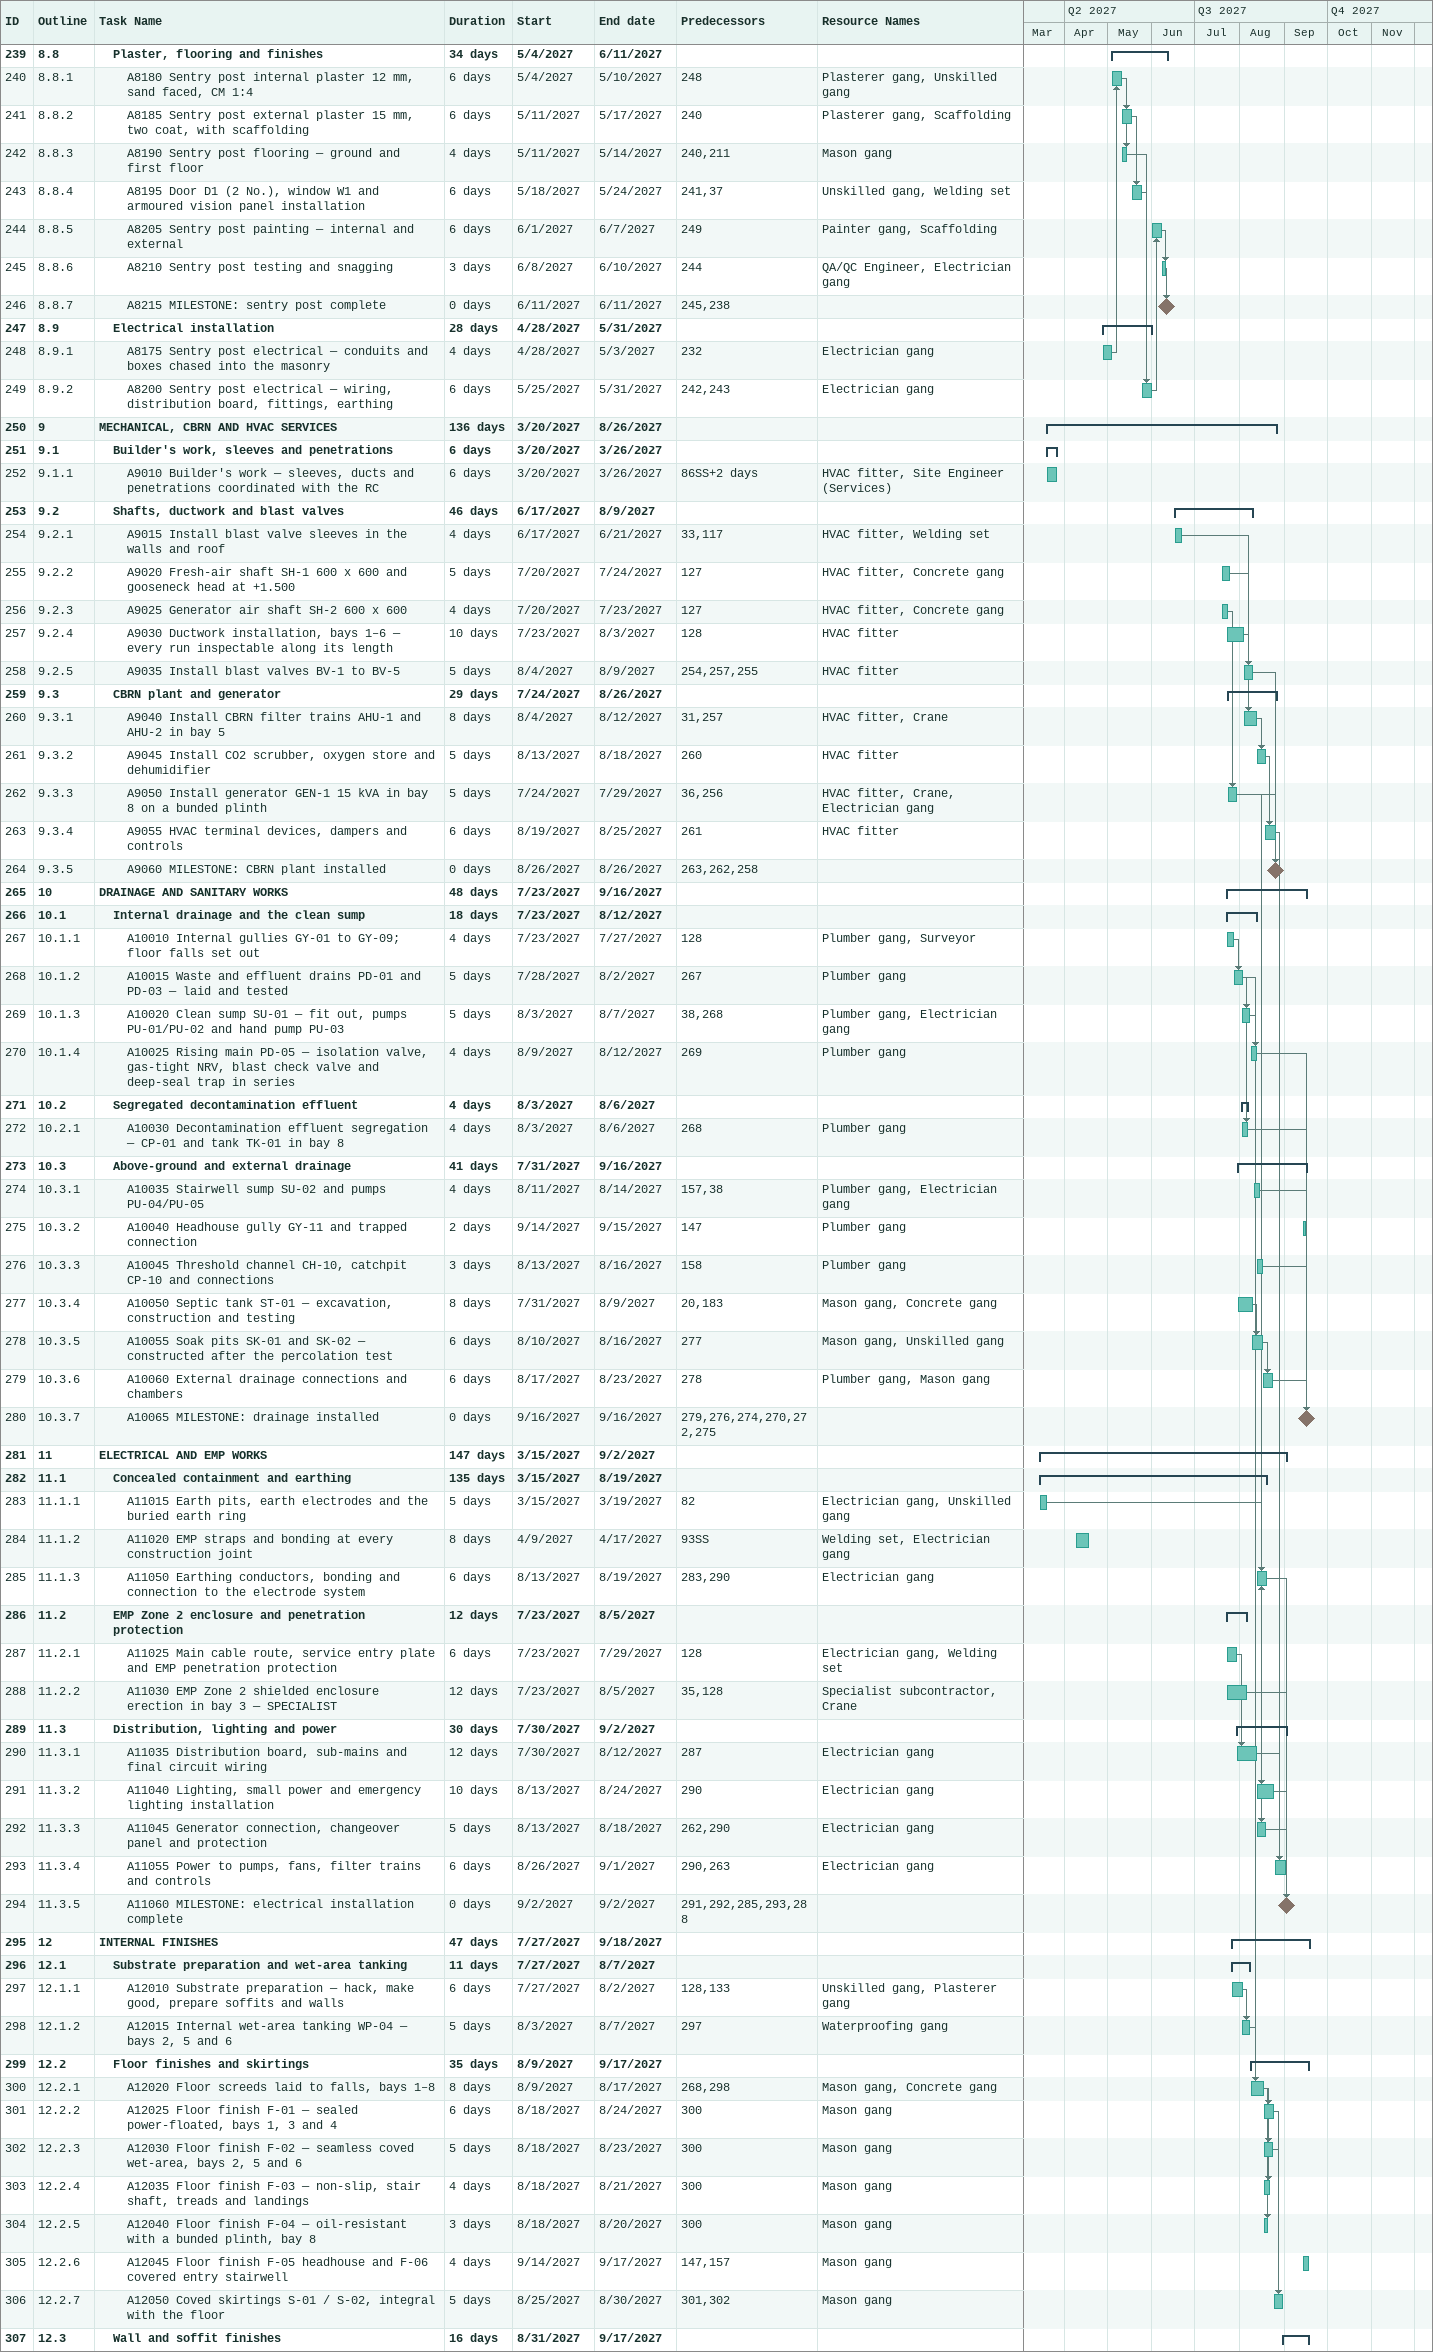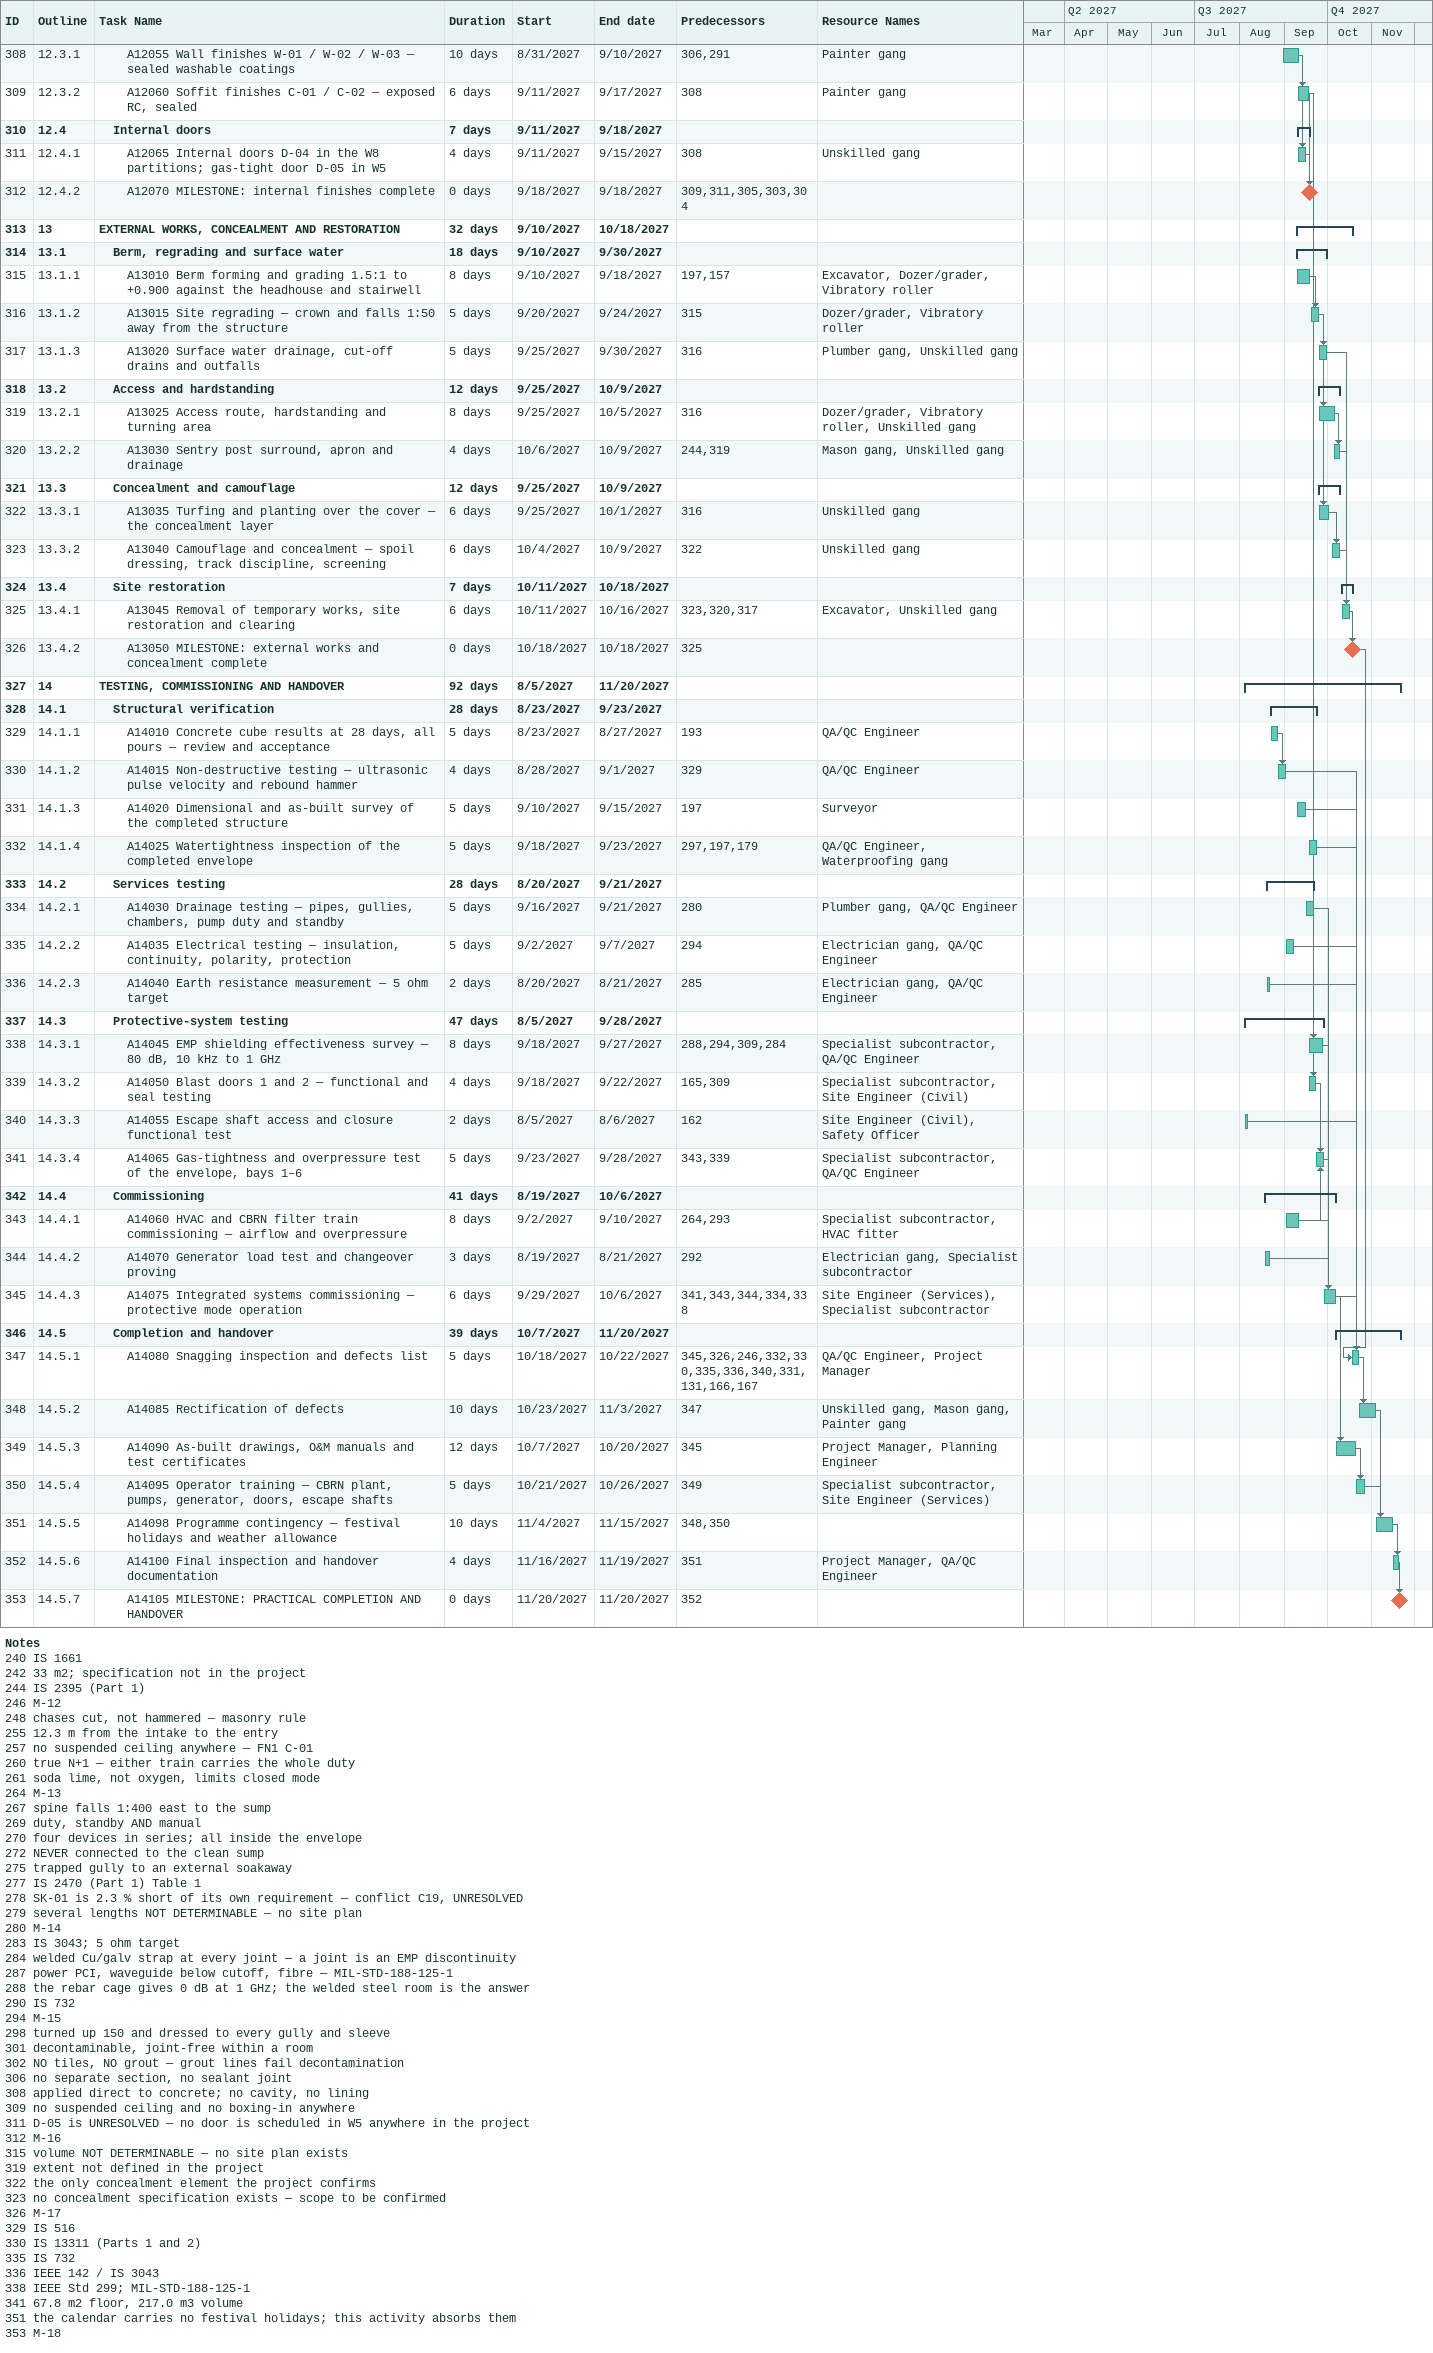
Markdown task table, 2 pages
| ID | WBS | Task | Duration | Start | Finish | Predecessors | Resources |
|---|---|---|---|---|---|---|---|
| 239 | 8.8 | **Plaster, flooring and finishes** | 34d | 2027-05-04 | 2027-06-11 |  |  |
| 240 | 8.8.1 | A8180 Sentry post internal plaster 12 mm, sand faced, CM 1:4 | 6d | 2027-05-04 | 2027-05-10 | 248 | Plasterer gang, Unskilled gang |
| 241 | 8.8.2 | A8185 Sentry post external plaster 15 mm, two coat, with scaffolding | 6d | 2027-05-11 | 2027-05-17 | 240 | Plasterer gang, Scaffolding |
| 242 | 8.8.3 | A8190 Sentry post flooring — ground and first floor | 4d | 2027-05-11 | 2027-05-14 | 240, 211 | Mason gang |
| 243 | 8.8.4 | A8195 Door D1 (2 No.), window W1 and armoured vision panel installation | 6d | 2027-05-18 | 2027-05-24 | 241, 37 | Unskilled gang, Welding set |
| 244 | 8.8.5 | A8205 Sentry post painting — internal and external | 6d | 2027-06-01 | 2027-06-07 | 249 | Painter gang, Scaffolding |
| 245 | 8.8.6 | A8210 Sentry post testing and snagging | 3d | 2027-06-08 | 2027-06-10 | 244 | QA/QC Engineer, Electrician gang |
| 246 | 8.8.7 | A8215 MILESTONE: sentry post complete | 0d | 2027-06-11 | 2027-06-11 | 245, 238 |  |
| 247 | 8.9 | **Electrical installation** | 28d | 2027-04-28 | 2027-05-31 |  |  |
| 248 | 8.9.1 | A8175 Sentry post electrical — conduits and boxes chased into the masonry | 4d | 2027-04-28 | 2027-05-03 | 232 | Electrician gang |
| 249 | 8.9.2 | A8200 Sentry post electrical — wiring, distribution board, fittings, earthing | 6d | 2027-05-25 | 2027-05-31 | 242, 243 | Electrician gang |
| 250 | 9 | **MECHANICAL, CBRN AND HVAC SERVICES** | 136d | 2027-03-20 | 2027-08-26 |  |  |
| 251 | 9.1 | **Builder's work, sleeves and penetrations** | 6d | 2027-03-20 | 2027-03-26 |  |  |
| 252 | 9.1.1 | A9010 Builder's work — sleeves, ducts and penetrations coordinated with the RC | 6d | 2027-03-20 | 2027-03-26 | 86SS+2d | HVAC fitter, Site Engineer (Services) |
| 253 | 9.2 | **Shafts, ductwork and blast valves** | 46d | 2027-06-17 | 2027-08-09 |  |  |
| 254 | 9.2.1 | A9015 Install blast valve sleeves in the walls and roof | 4d | 2027-06-17 | 2027-06-21 | 33, 117 | HVAC fitter, Welding set |
| 255 | 9.2.2 | A9020 Fresh-air shaft SH-1 600 x 600 and gooseneck head at +1.500 | 5d | 2027-07-20 | 2027-07-24 | 127 | HVAC fitter, Concrete gang |
| 256 | 9.2.3 | A9025 Generator air shaft SH-2 600 x 600 | 4d | 2027-07-20 | 2027-07-23 | 127 | HVAC fitter, Concrete gang |
| 257 | 9.2.4 | A9030 Ductwork installation, bays 1–6 — every run inspectable along its length | 10d | 2027-07-23 | 2027-08-03 | 128 | HVAC fitter |
| 258 | 9.2.5 | A9035 Install blast valves BV-1 to BV-5 | 5d | 2027-08-04 | 2027-08-09 | 254, 257, 255 | HVAC fitter |
| 259 | 9.3 | **CBRN plant and generator** | 29d | 2027-07-24 | 2027-08-26 |  |  |
| 260 | 9.3.1 | A9040 Install CBRN filter trains AHU-1 and AHU-2 in bay 5 | 8d | 2027-08-04 | 2027-08-12 | 31, 257 | HVAC fitter, Crane |
| 261 | 9.3.2 | A9045 Install CO2 scrubber, oxygen store and dehumidifier | 5d | 2027-08-13 | 2027-08-18 | 260 | HVAC fitter |
| 262 | 9.3.3 | A9050 Install generator GEN-1 15 kVA in bay 8 on a bunded plinth | 5d | 2027-07-24 | 2027-07-29 | 36, 256 | HVAC fitter, Crane, Electrician gang |
| 263 | 9.3.4 | A9055 HVAC terminal devices, dampers and controls | 6d | 2027-08-19 | 2027-08-25 | 261 | HVAC fitter |
| 264 | 9.3.5 | A9060 MILESTONE: CBRN plant installed | 0d | 2027-08-26 | 2027-08-26 | 263, 262, 258 |  |
| 265 | 10 | **DRAINAGE AND SANITARY WORKS** | 48d | 2027-07-23 | 2027-09-16 |  |  |
| 266 | 10.1 | **Internal drainage and the clean sump** | 18d | 2027-07-23 | 2027-08-12 |  |  |
| 267 | 10.1.1 | A10010 Internal gullies GY-01 to GY-09; floor falls set out | 4d | 2027-07-23 | 2027-07-27 | 128 | Plumber gang, Surveyor |
| 268 | 10.1.2 | A10015 Waste and effluent drains PD-01 and PD-03 — laid and tested | 5d | 2027-07-28 | 2027-08-02 | 267 | Plumber gang |
| 269 | 10.1.3 | A10020 Clean sump SU-01 — fit out, pumps PU-01/PU-02 and hand pump PU-03 | 5d | 2027-08-03 | 2027-08-07 | 38, 268 | Plumber gang, Electrician gang |
| 270 | 10.1.4 | A10025 Rising main PD-05 — isolation valve, gas-tight NRV, blast check valve and deep-seal trap in series | 4d | 2027-08-09 | 2027-08-12 | 269 | Plumber gang |
| 271 | 10.2 | **Segregated decontamination effluent** | 4d | 2027-08-03 | 2027-08-06 |  |  |
| 272 | 10.2.1 | A10030 Decontamination effluent segregation — CP-01 and tank TK-01 in bay 8 | 4d | 2027-08-03 | 2027-08-06 | 268 | Plumber gang |
| 273 | 10.3 | **Above-ground and external drainage** | 41d | 2027-07-31 | 2027-09-16 |  |  |
| 274 | 10.3.1 | A10035 Stairwell sump SU-02 and pumps PU-04/PU-05 | 4d | 2027-08-11 | 2027-08-14 | 157, 38 | Plumber gang, Electrician gang |
| 275 | 10.3.2 | A10040 Headhouse gully GY-11 and trapped connection | 2d | 2027-09-14 | 2027-09-15 | 147 | Plumber gang |
| 276 | 10.3.3 | A10045 Threshold channel CH-10, catchpit CP-10 and connections | 3d | 2027-08-13 | 2027-08-16 | 158 | Plumber gang |
| 277 | 10.3.4 | A10050 Septic tank ST-01 — excavation, construction and testing | 8d | 2027-07-31 | 2027-08-09 | 20, 183 | Mason gang, Concrete gang |
| 278 | 10.3.5 | A10055 Soak pits SK-01 and SK-02 — constructed after the percolation test | 6d | 2027-08-10 | 2027-08-16 | 277 | Mason gang, Unskilled gang |
| 279 | 10.3.6 | A10060 External drainage connections and chambers | 6d | 2027-08-17 | 2027-08-23 | 278 | Plumber gang, Mason gang |
| 280 | 10.3.7 | A10065 MILESTONE: drainage installed | 0d | 2027-09-16 | 2027-09-16 | 279, 276, 274, 270, 272, 275 |  |
| 281 | 11 | **ELECTRICAL AND EMP WORKS** | 147d | 2027-03-15 | 2027-09-02 |  |  |
| 282 | 11.1 | **Concealed containment and earthing** | 135d | 2027-03-15 | 2027-08-19 |  |  |
| 283 | 11.1.1 | A11015 Earth pits, earth electrodes and the buried earth ring | 5d | 2027-03-15 | 2027-03-19 | 82 | Electrician gang, Unskilled gang |
| 284 | 11.1.2 | A11020 EMP straps and bonding at every construction joint | 8d | 2027-04-09 | 2027-04-17 | 93SS | Welding set, Electrician gang |
| 285 | 11.1.3 | A11050 Earthing conductors, bonding and connection to the electrode system | 6d | 2027-08-13 | 2027-08-19 | 283, 290 | Electrician gang |
| 286 | 11.2 | **EMP Zone 2 enclosure and penetration protection** | 12d | 2027-07-23 | 2027-08-05 |  |  |
| 287 | 11.2.1 | A11025 Main cable route, service entry plate and EMP penetration protection | 6d | 2027-07-23 | 2027-07-29 | 128 | Electrician gang, Welding set |
| 288 | 11.2.2 | A11030 EMP Zone 2 shielded enclosure erection in bay 3 — SPECIALIST | 12d | 2027-07-23 | 2027-08-05 | 35, 128 | Specialist subcontractor, Crane |
| 289 | 11.3 | **Distribution, lighting and power** | 30d | 2027-07-30 | 2027-09-02 |  |  |
| 290 | 11.3.1 | A11035 Distribution board, sub-mains and final circuit wiring | 12d | 2027-07-30 | 2027-08-12 | 287 | Electrician gang |
| 291 | 11.3.2 | A11040 Lighting, small power and emergency lighting installation | 10d | 2027-08-13 | 2027-08-24 | 290 | Electrician gang |
| 292 | 11.3.3 | A11045 Generator connection, changeover panel and protection | 5d | 2027-08-13 | 2027-08-18 | 262, 290 | Electrician gang |
| 293 | 11.3.4 | A11055 Power to pumps, fans, filter trains and controls | 6d | 2027-08-26 | 2027-09-01 | 290, 263 | Electrician gang |
| 294 | 11.3.5 | A11060 MILESTONE: electrical installation complete | 0d | 2027-09-02 | 2027-09-02 | 291, 292, 285, 293, 288 |  |
| 295 | 12 | **INTERNAL FINISHES** | 47d | 2027-07-27 | 2027-09-18 |  |  |
| 296 | 12.1 | **Substrate preparation and wet-area tanking** | 11d | 2027-07-27 | 2027-08-07 |  |  |
| 297 | 12.1.1 | A12010 Substrate preparation — hack, make good, prepare soffits and walls | 6d | 2027-07-27 | 2027-08-02 | 128, 133 | Unskilled gang, Plasterer gang |
| 298 | 12.1.2 | A12015 Internal wet-area tanking WP-04 — bays 2, 5 and 6 | 5d | 2027-08-03 | 2027-08-07 | 297 | Waterproofing gang |
| 299 | 12.2 | **Floor finishes and skirtings** | 35d | 2027-08-09 | 2027-09-17 |  |  |
| 300 | 12.2.1 | A12020 Floor screeds laid to falls, bays 1–8 | 8d | 2027-08-09 | 2027-08-17 | 268, 298 | Mason gang, Concrete gang |
| 301 | 12.2.2 | A12025 Floor finish F-01 — sealed power-floated, bays 1, 3 and 4 | 6d | 2027-08-18 | 2027-08-24 | 300 | Mason gang |
| 302 | 12.2.3 | A12030 Floor finish F-02 — seamless coved wet-area, bays 2, 5 and 6 | 5d | 2027-08-18 | 2027-08-23 | 300 | Mason gang |
| 303 | 12.2.4 | A12035 Floor finish F-03 — non-slip, stair shaft, treads and landings | 4d | 2027-08-18 | 2027-08-21 | 300 | Mason gang |
| 304 | 12.2.5 | A12040 Floor finish F-04 — oil-resistant with a bunded plinth, bay 8 | 3d | 2027-08-18 | 2027-08-20 | 300 | Mason gang |
| 305 | 12.2.6 | A12045 Floor finish F-05 headhouse and F-06 covered entry stairwell | 4d | 2027-09-14 | 2027-09-17 | 147, 157 | Mason gang |
| 306 | 12.2.7 | A12050 Coved skirtings S-01 / S-02, integral with the floor | 5d | 2027-08-25 | 2027-08-30 | 301, 302 | Mason gang |
| 307 | 12.3 | **Wall and soffit finishes** | 16d | 2027-08-31 | 2027-09-17 |  |  |
| 308 | 12.3.1 | A12055 Wall finishes W-01 / W-02 / W-03 — sealed washable coatings | 10d | 2027-08-31 | 2027-09-10 | 306, 291 | Painter gang |
| 309 | 12.3.2 | A12060 Soffit finishes C-01 / C-02 — exposed RC, sealed | 6d | 2027-09-11 | 2027-09-17 | 308 | Painter gang |
| 310 | 12.4 | **Internal doors** | 7d | 2027-09-11 | 2027-09-18 |  |  |
| 311 | 12.4.1 | A12065 Internal doors D-04 in the W8 partitions; gas-tight door D-05 in W5 | 4d | 2027-09-11 | 2027-09-15 | 308 | Unskilled gang |
| 312 | 12.4.2 | A12070 MILESTONE: internal finishes complete | 0d | 2027-09-18 | 2027-09-18 | 309, 311, 305, 303, 304 |  |
| 313 | 13 | **EXTERNAL WORKS, CONCEALMENT AND RESTORATION** | 32d | 2027-09-10 | 2027-10-18 |  |  |
| 314 | 13.1 | **Berm, regrading and surface water** | 18d | 2027-09-10 | 2027-09-30 |  |  |
| 315 | 13.1.1 | A13010 Berm forming and grading 1.5:1 to +0.900 against the headhouse and stairwell | 8d | 2027-09-10 | 2027-09-18 | 197, 157 | Excavator, Dozer/grader, Vibratory roller |
| 316 | 13.1.2 | A13015 Site regrading — crown and falls 1:50 away from the structure | 5d | 2027-09-20 | 2027-09-24 | 315 | Dozer/grader, Vibratory roller |
| 317 | 13.1.3 | A13020 Surface water drainage, cut-off drains and outfalls | 5d | 2027-09-25 | 2027-09-30 | 316 | Plumber gang, Unskilled gang |
| 318 | 13.2 | **Access and hardstanding** | 12d | 2027-09-25 | 2027-10-09 |  |  |
| 319 | 13.2.1 | A13025 Access route, hardstanding and turning area | 8d | 2027-09-25 | 2027-10-05 | 316 | Dozer/grader, Vibratory roller, Unskilled gang |
| 320 | 13.2.2 | A13030 Sentry post surround, apron and drainage | 4d | 2027-10-06 | 2027-10-09 | 244, 319 | Mason gang, Unskilled gang |
| 321 | 13.3 | **Concealment and camouflage** | 12d | 2027-09-25 | 2027-10-09 |  |  |
| 322 | 13.3.1 | A13035 Turfing and planting over the cover — the concealment layer | 6d | 2027-09-25 | 2027-10-01 | 316 | Unskilled gang |
| 323 | 13.3.2 | A13040 Camouflage and concealment — spoil dressing, track discipline, screening | 6d | 2027-10-04 | 2027-10-09 | 322 | Unskilled gang |
| 324 | 13.4 | **Site restoration** | 7d | 2027-10-11 | 2027-10-18 |  |  |
| 325 | 13.4.1 | A13045 Removal of temporary works, site restoration and clearing | 6d | 2027-10-11 | 2027-10-16 | 323, 320, 317 | Excavator, Unskilled gang |
| 326 | 13.4.2 | A13050 MILESTONE: external works and concealment complete | 0d | 2027-10-18 | 2027-10-18 | 325 |  |
| 327 | 14 | **TESTING, COMMISSIONING AND HANDOVER** | 92d | 2027-08-05 | 2027-11-20 |  |  |
| 328 | 14.1 | **Structural verification** | 28d | 2027-08-23 | 2027-09-23 |  |  |
| 329 | 14.1.1 | A14010 Concrete cube results at 28 days, all pours — review and acceptance | 5d | 2027-08-23 | 2027-08-27 | 193 | QA/QC Engineer |
| 330 | 14.1.2 | A14015 Non-destructive testing — ultrasonic pulse velocity and rebound hammer | 4d | 2027-08-28 | 2027-09-01 | 329 | QA/QC Engineer |
| 331 | 14.1.3 | A14020 Dimensional and as-built survey of the completed structure | 5d | 2027-09-10 | 2027-09-15 | 197 | Surveyor |
| 332 | 14.1.4 | A14025 Watertightness inspection of the completed envelope | 5d | 2027-09-18 | 2027-09-23 | 297, 197, 179 | QA/QC Engineer, Waterproofing gang |
| 333 | 14.2 | **Services testing** | 28d | 2027-08-20 | 2027-09-21 |  |  |
| 334 | 14.2.1 | A14030 Drainage testing — pipes, gullies, chambers, pump duty and standby | 5d | 2027-09-16 | 2027-09-21 | 280 | Plumber gang, QA/QC Engineer |
| 335 | 14.2.2 | A14035 Electrical testing — insulation, continuity, polarity, protection | 5d | 2027-09-02 | 2027-09-07 | 294 | Electrician gang, QA/QC Engineer |
| 336 | 14.2.3 | A14040 Earth resistance measurement — 5 ohm target | 2d | 2027-08-20 | 2027-08-21 | 285 | Electrician gang, QA/QC Engineer |
| 337 | 14.3 | **Protective-system testing** | 47d | 2027-08-05 | 2027-09-28 |  |  |
| 338 | 14.3.1 | A14045 EMP shielding effectiveness survey — 80 dB, 10 kHz to 1 GHz | 8d | 2027-09-18 | 2027-09-27 | 288, 294, 309, 284 | Specialist subcontractor, QA/QC Engineer |
| 339 | 14.3.2 | A14050 Blast doors 1 and 2 — functional and seal testing | 4d | 2027-09-18 | 2027-09-22 | 165, 309 | Specialist subcontractor, Site Engineer (Civil) |
| 340 | 14.3.3 | A14055 Escape shaft access and closure functional test | 2d | 2027-08-05 | 2027-08-06 | 162 | Site Engineer (Civil), Safety Officer |
| 341 | 14.3.4 | A14065 Gas-tightness and overpressure test of the envelope, bays 1–6 | 5d | 2027-09-23 | 2027-09-28 | 343, 339 | Specialist subcontractor, QA/QC Engineer |
| 342 | 14.4 | **Commissioning** | 41d | 2027-08-19 | 2027-10-06 |  |  |
| 343 | 14.4.1 | A14060 HVAC and CBRN filter train commissioning — airflow and overpressure | 8d | 2027-09-02 | 2027-09-10 | 264, 293 | Specialist subcontractor, HVAC fitter |
| 344 | 14.4.2 | A14070 Generator load test and changeover proving | 3d | 2027-08-19 | 2027-08-21 | 292 | Electrician gang, Specialist subcontractor |
| 345 | 14.4.3 | A14075 Integrated systems commissioning — protective mode operation | 6d | 2027-09-29 | 2027-10-06 | 341, 343, 344, 334, 338 | Site Engineer (Services), Specialist subcontractor |
| 346 | 14.5 | **Completion and handover** | 39d | 2027-10-07 | 2027-11-20 |  |  |
| 347 | 14.5.1 | A14080 Snagging inspection and defects list | 5d | 2027-10-18 | 2027-10-22 | 345, 326, 246, 332, 330, 335, 336, 340, 331, 131, 166, 167 | QA/QC Engineer, Project Manager |
| 348 | 14.5.2 | A14085 Rectification of defects | 10d | 2027-10-23 | 2027-11-03 | 347 | Unskilled gang, Mason gang, Painter gang |
| 349 | 14.5.3 | A14090 As-built drawings, O&M manuals and test certificates | 12d | 2027-10-07 | 2027-10-20 | 345 | Project Manager, Planning Engineer |
| 350 | 14.5.4 | A14095 Operator training — CBRN plant, pumps, generator, doors, escape shafts | 5d | 2027-10-21 | 2027-10-26 | 349 | Specialist subcontractor, Site Engineer (Services) |
| 351 | 14.5.5 | A14098 Programme contingency — festival holidays and weather allowance | 10d | 2027-11-04 | 2027-11-15 | 348, 350 |  |
| 352 | 14.5.6 | A14100 Final inspection and handover documentation | 4d | 2027-11-16 | 2027-11-19 | 351 | Project Manager, QA/QC Engineer |
| 353 | 14.5.7 | A14105 MILESTONE: PRACTICAL COMPLETION AND HANDOVER | 0d | 2027-11-20 | 2027-11-20 | 352 |  |

Notes
- 240: IS 1661
- 242: 33 m2; specification not in the project
- 244: IS 2395 (Part 1)
- 246: M-12
- 248: chases cut, not hammered — masonry rule
- 255: 12.3 m from the intake to the entry
- 257: no suspended ceiling anywhere — FN1 C-01
- 260: true N+1 — either train carries the whole duty
- 261: soda lime, not oxygen, limits closed mode
- 264: M-13
- 267: spine falls 1:400 east to the sump
- 269: duty, standby AND manual
- 270: four devices in series; all inside the envelope
- 272: NEVER connected to the clean sump
- 275: trapped gully to an external soakaway
- 277: IS 2470 (Part 1) Table 1
- 278: SK-01 is 2.3 % short of its own requirement — conflict C19, UNRESOLVED
- 279: several lengths NOT DETERMINABLE — no site plan
- 280: M-14
- 283: IS 3043; 5 ohm target
- 284: welded Cu/galv strap at every joint — a joint is an EMP discontinuity
- 287: power PCI, waveguide below cutoff, fibre — MIL-STD-188-125-1
- 288: the rebar cage gives 0 dB at 1 GHz; the welded steel room is the answer
- 290: IS 732
- 294: M-15
- 298: turned up 150 and dressed to every gully and sleeve
- 301: decontaminable, joint-free within a room
- 302: NO tiles, NO grout — grout lines fail decontamination
- 306: no separate section, no sealant joint
- 308: applied direct to concrete; no cavity, no lining
- 309: no suspended ceiling and no boxing-in anywhere
- 311: D-05 is UNRESOLVED — no door is scheduled in W5 anywhere in the project
- 312: M-16
- 315: volume NOT DETERMINABLE — no site plan exists
- 319: extent not defined in the project
- 322: the only concealment element the project confirms
- 323: no concealment specification exists — scope to be confirmed
- 326: M-17
- 329: IS 516
- 330: IS 13311 (Parts 1 and 2)
- 335: IS 732
- 336: IEEE 142 / IS 3043
- 338: IEEE Std 299; MIL-STD-188-125-1
- 341: 67.8 m2 floor, 217.0 m3 volume
- 351: the calendar carries no festival holidays; this activity absorbs them
- 353: M-18
